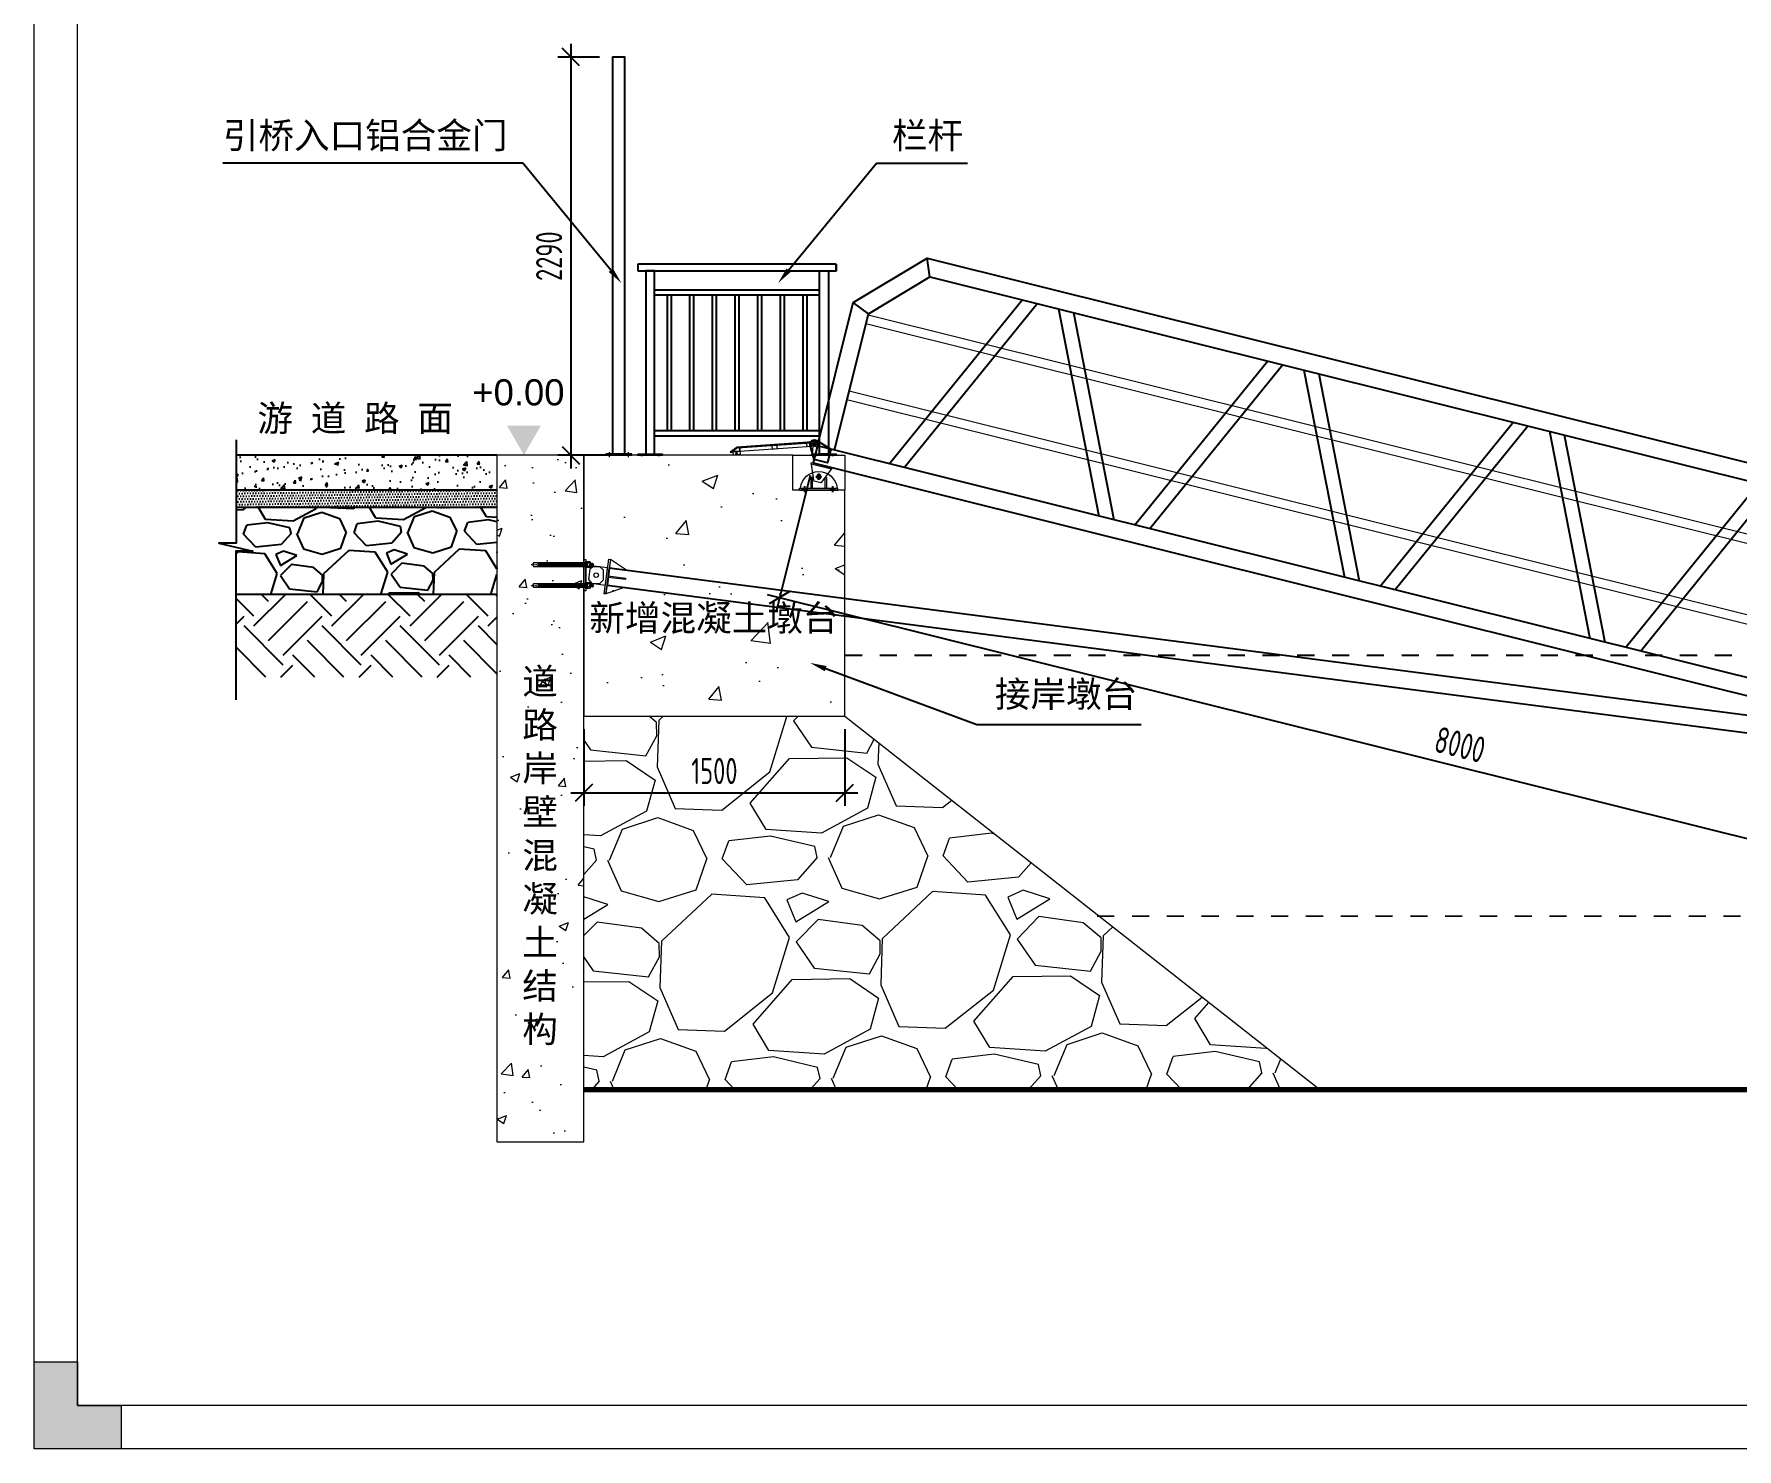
# Model space of a CAD drawing. Header units: millimetres. Extents: x 136606 to 1229059, y 82794 to 127566.
# Drawn here: x 810383 to 820173, y 112180 to 120315 of the extents above; entities that cross this region are included whole.
import ezdxf
from ezdxf import colors
from ezdxf.entities.mleader import LeaderData, LeaderLine
from ezdxf.math import Vec2, Vec3

# ---------------------------------------------------------------- set-up
doc = ezdxf.new("R2010")
doc.units = ezdxf.units.MM
for name, pattern in [('CENTER', [0.6, 0.375, -0.075, 0.075, -0.075]), ('CENTER2', [28.575, 19.05, -3.175, 3.175, -3.175]), ('DASHDOT2', [12.7, 6.35, -3.175, 0, -3.175]), ('HIDDEN', [9.525, 6.35, -3.175])]:
    doc.linetypes.add(name, pattern=pattern)
for name, color, linetype, lineweight in [('dim', 6, 'Continuous', 13), ('screw', 33, 'Continuous', 13), ('加强板', 140, 'Continuous', 18), ('图框', 7, 'Continuous', 13), ('型材', 7, 'Continuous', 15), ('文本', 3, 'Continuous', 13), ('结构', 4, 'Continuous', 18), ('虚线', 1, 'CENTER2', 0), ('铝斜撑', 241, 'Continuous', 9)]:
    doc.layers.add(name, color=color, linetype=linetype, lineweight=lineweight)
for name, color, linetype in [('lev', 6, 'Continuous'), ('方管', 100, 'Continuous'), ('粗实线', 7, 'Continuous'), ('铝横梁', 220, 'Continuous'), ('铝通', 4, 'Continuous')]:
    doc.layers.add(name, color=color, linetype=linetype)
doc.styles.add('Arial', font='arial.ttf')
doc.styles.add('hztxt', font='ros1.shx', dxfattribs={"width": 0.8, "bigfont": 'hztxt.shx'})
doc.styles.get("Standard").update_dxf_attribs({"font": 'arial.ttf'})
doc.styles.add('TEXT25', font='arial.ttf', dxfattribs={"height": 0.2})
doc.dimstyles.new('DIM-50', dxfattribs={"dimscale": 50, "dimtxt": 3, "dimasz": 2, "dimexe": 1.5, "dimexo": 1.5, "dimgap": 1, "dimtad": 1, "dimdec": 1, "dimdsep": 46, "dimtxsty": 'hztxt', "dimblk": 'OBLIQUE', "dimcen": 0, "dimdle": 1.5, "dimclrd": 9, "dimclre": 9, "dimclrt": 2, "dimadec": 1, "dimazin": 0, "dimtfac": 1, "dimtdec": 1, "dimtix": 1, "dimtmove": 2, "dimatfit": 3, "dimldrblk": 'OBLIQUE', "dimfxl": 15, "dimtolj": 1, "dimtzin": 0, "dimarcsym": 1})

# ---------------------------------------------------------------- blocks, each defined once
blk = doc.blocks.new('GW-TK')
at = {"layer": '图框', "linetype": 'Continuous', "lineweight": 0}
h = blk.add_hatch(color=256, dxfattribs=at)
h.dxf.hatch_style = 1
h.paths.add_polyline_path([(927193.56, 464418.01), (927193.56, 464423.01), (927188.55, 464423.01), (927188.55, 464428.01), (927183.55, 464428.01), (927183.55, 464418.01)])
at = {"layer": '图框'}
for points in [[(927183.55, 464715.01), (927603.55, 464715.01), (927603.55, 464418.01), (927183.55, 464418.01)], [(927188.55, 464710.01), (927598.55, 464710.01), (927598.55, 464423.01), (927188.55, 464423.01)]]:
    blk.add_lwpolyline(points, close=True, dxfattribs=at)
at = {"layer": '图框', "linetype": 'Continuous', "lineweight": 0}
blk.add_lwpolyline([(927188.55, 464428.01), (927188.55, 464423.01), (927193.56, 464423.01), (927193.56, 464418.01), (927183.55, 464418.01), (927183.55, 464428.01)], close=True, dxfattribs=at)
blk = doc.blocks.new('JAGZZ')
at = {"color": 1, "linetype": 'CENTER2', "ltscale": 0.2}
for p, q in [((524707.1, 12988.9), (524707.1, 13024.1)), ((524616.1, 12929.5), (524616.1, 12941.5)), ((524627.1, 12917.9), (524627.1, 12953.1)), ((524638.1, 12929.5), (524638.1, 12941.5)), ((524724.7, 13006.5), (524689.4, 13006.5)), ((524776.1, 12929.5), (524776.1, 12941.5)), ((524787.1, 12917.9), (524787.1, 12953.1)), ((524798.1, 12929.5), (524798.1, 12941.5))]:
    blk.add_line(p, q, dxfattribs=at)
at = {"layer": '结构', "color": 4}
for p, q in [((524597.1, 12929.5), (524597.1, 12941.5)), ((524817.1, 12941.5), (524597.1, 12941.5)), ((524817.1, 12929.5), (524597.1, 12929.5)), ((524817.1, 12929.5), (524817.1, 12941.5))]:
    blk.add_line(p, q, dxfattribs=at)
for points in [[(524670.1, 12941.5), (524670.1, 13001.5), (524662.1, 13001.5), (524662.1, 12941.5)], [(524744.1, 12941.5), (524744.1, 13001.5), (524752.1, 13001.5), (524752.1, 12941.5)]]:
    blk.add_lwpolyline(points, close=True, dxfattribs=at)
at = {"layer": '结构'}
blk.add_circle((524707.1, 13006.5), 13, dxfattribs=at)
at = {"layer": '结构', "color": 4}
blk.add_arc((524707.1, 12931), 105.5, 5.72481, 174.27519, dxfattribs=at)
blk = doc.blocks.new('A$C32F71815')
at = {"layer": '铝斜撑', "linetype": 'Continuous'}
for p, q in [((3, 20), (0, 20)), ((0, 20), (0, 0)), ((40, 0), (0, 0)), ((3, 20), (3, 3)), ((40, 3), (3, 3)), ((40, 0), (40, 3))]:
    blk.add_line(p, q, dxfattribs=at)
blk = doc.blocks.new('A$C42B83C84')
at = {"layer": '图框', "lineweight": 0}
h = blk.add_hatch(dxfattribs=at)
h.set_pattern_fill('ANSI31', color=256, scale=0.5, style=0)
h.set_pattern_definition([(45, (82514.4754, -36464.1272), (-1.122532015, 1.122532015), [])])
edge = h.paths.add_edge_path(flags=17)
edge.add_arc((15, 30), 6.5, 0, 360)
edge = h.paths.add_edge_path()
edge.add_arc((15, 30), 10, 0, 360)
for p, q in [((0, 25), (0, 45)), ((0, 45), (458.1, 45)), ((5, 25), (0, 25)), ((5, 40), (5, 25)), ((456.6, 40), (5, 40)), ((456.6, 40), (497.3, 14.9)), ((458.1, 45), (500, 19.1)), ((461.7, 7), (461.7, 23)), ((466.7, 7), (466.7, 23)), ((497.3, 14.9), (500, 19.1))]:
    blk.add_line(p, q, dxfattribs=at)
for points in [[(29.2, 20), (29.2, 40), (444.2, 40), (444.2, 20)], [(59.2, 40), (59.2, 20), (29.2, 20), (29.2, 40)], [(259.2, 40), (259.2, 20), (229.2, 20), (229.2, 40)]]:
    blk.add_lwpolyline(points, close=True, dxfattribs=at)
blk.add_lwpolyline([(444.2, 20), (444.2, 10, 0.414214), (454.2, 0), (474.2, 0, 0.414214), (484.2, 10), (484.2, 20)], format="xyb", dxfattribs=at)
blk.add_lwpolyline([(458.2, 0), (458.2, 7), (470.2, 7), (470.2, 0)], dxfattribs=at)
for radius in [10, 6.5]:
    blk.add_circle((15, 30), radius, dxfattribs=at)
blk.add_blockref('A$C32F71815', (444.2, 20), dxfattribs=at)
blk = doc.blocks.new('*U1288')
at = {"layer": '虚线', "const_width": 10}
blk.add_lwpolyline([(-50, 0), (50, 0)], dxfattribs=at)
blk = doc.blocks.new('*U1289')
at = {"color": 0, "linetype": 'ByBlock', "lineweight": -2, "transparency": 16777216}
for p in [(0, 0), (200, 0), (400, 0), (600, 0), (800, 0), (1000, 0), (1200, 0), (1400, 0), (1600, 0), (1800, 0), (2000, 0), (2200, 0), (2400, 0), (2600, 0), (2800, 0), (3000, 0), (3200, 0), (3400, 0), (3600, 0)]:
    blk.add_blockref('*U1288', p, dxfattribs=at)
blk = doc.blocks.new('EB')
at = {"layer": '加强板'}
blk.add_lwpolyline([(1337537242.4, 365767056.4), (1337537242.4, 365767006.4), (1337537257.4, 365767006.4), (1337537267.4, 365767056.4)], close=True, dxfattribs=at)
at = {"layer": '铝通'}
blk.add_lwpolyline([(1337537285.1, 365767056, 0.668622), (1337537253.6, 365767089.8), (1337537162.4, 365767061.4), (1337537162.4, 365766981.4), (1337537242.4, 365766981.4)], format="xyb", close=True, dxfattribs=at)
blk.add_circle((1337537262.4, 365767066.4), 7, dxfattribs=at)
blk = doc.blocks.new('A$C1CD0366B')
at = {"color": 1, "linetype": 'CENTER', "ltscale": 0.52}
for p, q in [((55.7, 60), (84.3, 60)), ((70, 45.7), (70, 74.3))]:
    blk.add_line(p, q, dxfattribs=at)
blk.add_lwpolyline([(0, 120), (0, 0), (10, 0), (10, 120)], close=True)
blk.add_lwpolyline([(10, 120), (96.7, 83.9, -0.315452), (100, 79.2), (100, 40.8, -0.315452), (96.7, 36.1), (10, 0)], format="xyb")
blk.add_circle((70, 60), 13)
blk = doc.blocks.new('GW-R')
at = {"color": 3, "linetype": 'CENTER2'}
for p, q in [((8398.2, 1959.9), (8368.2, 1959.9)), ((8383.2, 1944.9), (8383.2, 1974.9))]:
    blk.add_line(p, q, dxfattribs=at)
at = {"color": 1, "linetype": 'CENTER', "ltscale": 0.52}
for p, q in [((8368.9, 1959.9), (8397.5, 1959.9)), ((8383.2, 1974.2), (8383.2, 1945.6))]:
    blk.add_line(p, q, dxfattribs=at)
blk.add_lwpolyline([(8443.2, 2034.9), (8323.2, 2034.9), (8323.2, 2024.9), (8443.2, 2024.9)], close=True)
at = {"color": 0}
for points in [[(8360.4, 1941.6), (8323.2, 2024.9)], [(8405.9, 1941.6), (8443.2, 2024.9)]]:
    blk.add_lwpolyline(points, dxfattribs=at)
blk.add_lwpolyline([(8405.9, 1941.6, -0.317501), (8396.5, 1934.9), (8369.9, 1934.9, -0.317501), (8360.4, 1941.6)], format="xyb")
blk.add_circle((8383.2, 1959.9), 9)
blk.add_circle((8383.2, 1959.9), 9)
blk.add_arc((8383.2, 1959.9), 55, 144.99437, 35.00563)
blk = doc.blocks.new('*U1291')
at = {"layer": '型材'}
for points in [[(3900, 315), (-3900, 315), (-3900, 265), (3900, 265)], [(3900, -135), (-3900, -135), (-3900, -185), (3900, -185)]]:
    blk.add_lwpolyline(points, close=True, dxfattribs=at)
at = {"layer": '铝横梁', "color": 6}
for points in [[(-3059.5, 615), (-3573, -485)], [(-2971.2, 615), (-3484.7, -485)], [(-2845.8, 615), (-2332.3, -485)], [(-2757.5, 615), (-2244, -485)], [(-1605.5, 615), (-2119, -485)], [(-1517.2, 615), (-2030.7, -485)], [(-1391.8, 615), (-878.3, -485)], [(-1303.5, 615), (-790, -485)], [(-151.5, 615), (-665, -485)], [(-63.2, 615), (-576.7, -485)], [(62.2, 615), (575.7, -485)], [(150.5, 615), (664, -485)], [(1302.5, 615), (789, -485)], [(1390.8, 615), (877.3, -485)], [(1516.2, 615), (2029.7, -485)], [(1604.5, 615), (2118, -485)], [(2756.5, 615), (2243, -485)], [(2844.8, 615), (2331.3, -485)], [(2970.2, 615), (3483.7, -485)], [(3058.5, 615), (3572, -485)]]:
    blk.add_lwpolyline(points, dxfattribs=at)
at = {"layer": '铝通', "color": 4}
for points in [[(-4000, -485), (-4000, 365), (-3650, 715), (3650, 715), (4000, 365), (4000, -485)], [(-3608.6, 615), (-3650, 715)], [(3650, 715), (3608.6, 615)], [(-3900, -485), (-3900, 323.6), (-3608.6, 615), (3608.6, 615), (3900, 323.6), (3900, -485)], [(-3900, 323.6), (-4000, 365)], [(3900, 323.6), (4000, 365)], [(4000, -485), (-4000, -485), (-4000, -585), (4000, -585), (4000, -485)]]:
    blk.add_lwpolyline(points, dxfattribs=at)
at = {"xscale": -1}
blk.add_blockref('GW-R', (12333.2, -2619.9), dxfattribs=at)
at = {"layer": '图框', "xscale": -1, "rotation": 90}
blk.add_blockref('A$C1CD0366B', (-3890, -585), dxfattribs=at)
at = {"layer": '型材', "color": 22, "xscale": -1}
blk.add_blockref('EB', (1337533242.4, -365767546.4), dxfattribs=at)
at = {"layer": '型材', "color": 22}
blk.add_blockref('EB', (-1337533242.4, -365767546.4), dxfattribs=at)
blk = doc.blocks.new('*U1292')
at = {"color": 0, "linetype": 'ByBlock', "lineweight": -2, "transparency": 16777216}
blk.add_blockref('*U1291', (0, 0), dxfattribs=at)
blk = doc.blocks.new('*U1293')
at = {"layer": '虚线', "const_width": 10}
blk.add_lwpolyline([(-50, 0), (50, 0)], dxfattribs=at)
blk = doc.blocks.new('*U1290')
at = {"color": 0, "linetype": 'ByBlock', "lineweight": -2, "transparency": 16777216}
for p in [(0, 0), (200, 0), (400, 0), (600, 0), (800, 0), (1000, 0), (1200, 0), (1400, 0), (1600, 0), (1800, 0), (2000, 0), (2200, 0), (2400, 0), (2600, 0), (2800, 0), (3000, 0), (3200, 0), (3400, 0), (3600, 0), (3800, 0), (4000, 0), (4200, 0), (4400, 0), (4600, 0), (4800, 0), (5000, 0)]:
    blk.add_blockref('*U1293', p, dxfattribs=at)
blk = doc.blocks.new('_Oblique')
at = {"color": 0, "linetype": 'ByBlock', "lineweight": -2}
blk.add_line((-0.5, -0.5), (0.5, 0.5), dxfattribs=at)
blk = doc.blocks.new('*D1306')
at = {"color": 9, "lineweight": -2, "transparency": 16777216}
blk.add_line((821130.1, 115795.3), (820380.7, 115795.3), dxfattribs=at)
blk.add_arc((823092.4, 115795.3), 2636.7, 165.97915, 180, dxfattribs=at)
at = {"layer": 'Defpoints', "color": 0, "transparency": 16777216}
for p in [(814863.1, 117850.3, 0), (820490.7, 116223.5), (822625.4, 115911.9, 0), (821205.1, 115795.3), (825205.2, 115795.3)]:
    blk.add_point(p, dxfattribs=at)
at = {"color": 9, "lineweight": -2, "transparency": 16777216, "xscale": 100, "yscale": 100, "zscale": 100}
for p, rotation in [((820534.3, 116434.1), 75.97915419831747), ((820455.7, 115795.3), 269.9999999999999)]:
    blk.add_blockref('_Oblique', p, dxfattribs=dict(at, rotation=rotation))
at = {"color": 2, "transparency": 16777216, "insert": (820351.4, 116132.4), "char_height": 150, "attachment_point": 5, "rotation": 82.98958, "style": 'hztxt'}
blk.add_mtext('\\A1;14.0°', dxfattribs=at)
blk = doc.blocks.new('*D1310')
at = {"color": 9, "lineweight": -2, "transparency": 16777216}
for p, q in [((814844.9, 117777.5), (814651.8, 117003)), ((814597.2, 117093.9), (822505.1, 115122.3)), ((822607.3, 115842.1), (822414.2, 115067.7))]:
    blk.add_line(p, q, dxfattribs=at)
at = {"layer": 'Defpoints', "color": 0, "transparency": 16777216}
for p in [(814863.1, 117850.3, 0), (822625.4, 115914.9, 0), (822432.3, 115140.4)]:
    blk.add_point(p, dxfattribs=at)
at = {"color": 9, "lineweight": -2, "transparency": 16777216, "xscale": 100, "yscale": 100, "zscale": 100}
for p, rotation in [((814670, 117075.8), 166.0000000000001), ((822432.3, 115140.4), 346.0000000000001)]:
    blk.add_blockref('_Oblique', p, dxfattribs=dict(at, rotation=rotation))
at = {"color": 2, "transparency": 16777216, "insert": (818581.4, 116229.4), "char_height": 150, "attachment_point": 5, "rotation": 346, "style": 'hztxt'}
blk.add_mtext('\\A1;8000', dxfattribs=at)
blk = doc.blocks.new('*D1481')
at = {"color": 9, "lineweight": -2, "transparency": 16777216}
for p, q in [((813544.6, 122744.4), (813544.6, 122304.3)), ((815044.6, 122744.4), (815044.6, 122304.3)), ((813469.6, 122379.3), (815119.6, 122379.3))]:
    blk.add_line(p, q, dxfattribs=at)
at = {"layer": 'Defpoints', "color": 0, "transparency": 16777216}
for p in [(813544.6, 122819.4, 0), (815044.6, 122819.4, 0), (815044.6, 122379.3)]:
    blk.add_point(p, dxfattribs=at)
at = {"color": 9, "lineweight": -2, "transparency": 16777216, "xscale": 100, "yscale": 100, "zscale": 100, "rotation": 180}
blk.add_blockref('_Oblique', (813544.6, 122379.3), dxfattribs=at)
at = {"color": 9, "lineweight": -2, "transparency": 16777216, "xscale": 100, "yscale": 100, "zscale": 100}
blk.add_blockref('_Oblique', (815044.6, 122379.3), dxfattribs=at)
at = {"color": 2, "transparency": 16777216, "insert": (814294.6, 122504.3), "char_height": 150, "attachment_point": 5, "style": 'hztxt'}
blk.add_mtext('\\A1;1500', dxfattribs=at)
blk = doc.blocks.new('*U1485')
at = {"layer": '加强板', "color": 3}
for points in [[(-5750, 100), (-5750, 50), (-5650, 50), (-5750, 100)], [(-5750, 4), (-5650, 4), (-5650, -4), (-5750, -4)], [(-5750, -100), (-5750, -50), (-5650, -50), (-5750, -100)]]:
    blk.add_lwpolyline(points, dxfattribs=at)
blk.add_lwpolyline([(-5840, 50), (-5860, 30), (-5860, -30), (-5840, -50), (-5760, -50), (-5760, 50)], close=True, dxfattribs=at)
blk.add_circle((-5820, 0), 13, dxfattribs=at)
at = {"layer": '粗实线', "color": 4}
blk.add_lwpolyline([(-5750, 50), (-5750, -50), (5750, -50), (5750, 50)], close=True, dxfattribs=at)
at = {"layer": '结构', "color": 6}
blk.add_lwpolyline([(-5760, -100), (-5760, 100), (-5750, 100), (-5750, -100), (-5760, -100)], dxfattribs=at)
blk = doc.blocks.new('*U1486')
at = {"color": 0, "linetype": 'ByBlock', "lineweight": -2, "transparency": 16777216}
blk.add_blockref('*U1485', (0, 0), dxfattribs=at)
blk = doc.blocks.new('*U1487')
at = {"layer": 'screw'}
for p, q in [((-16.3, 157.1), (-16.3, 144.3)), ((-12.2, 159.6), (12.2, 159.6)), ((-12.2, 141.8), (12.2, 141.8)), ((-6.3, 174.2), (-9.4, 172.8)), ((-9.4, 172.8), (-6.3, 171.1)), ((-9.4, 172.8), (9.4, 171.5)), ((-6.3, 171.1), (-9.4, 169.6)), ((-9.4, 169.6), (-6.3, 168)), ((-9.4, 169.6), (9.4, 168.4)), ((-6.3, 168), (-9.4, 166.5)), ((-9.4, 166.5), (-6.3, 164.8)), ((-9.4, 166.5), (9.4, 165.3)), ((-6.3, 164.8), (-9.4, 163.4)), ((-9.4, 163.4), (-6.3, 161.7)), ((-9.4, 163.4), (9.4, 162.1)), ((-6.3, 161.7), (-9.4, 160.2)), ((-9.4, 160.2), (-8.1, 159.6)), ((-9.4, 160.2), (0.8, 159.6)), ((9.4, 124.3), (-9.4, 125.6)), ((9.4, 121.2), (-9.4, 122.4)), ((9.4, 118.1), (-9.4, 119.3)), ((9.4, 114.9), (-9.4, 116.2)), ((9.4, 111.8), (-9.4, 113)), ((9.4, 108.6), (-9.4, 109.9)), ((9.4, 105.5), (-9.4, 106.8)), ((9.4, 102.4), (-9.4, 103.6)), ((9.4, 99.2), (-9.4, 100.5)), ((-6.6, 133), (-9.2, 131.8)), ((-9.2, 131.8), (-6.1, 130.2)), ((9.6, 130.6), (-9.2, 131.8)), ((9.6, 127.5), (-9.2, 128.7)), ((-8.2, 157.1), (-8.2, 144.3)), ((-7.2, 173.8), (-7.2, 175.9)), ((-6.3, 174.2), (6.3, 173.3)), ((-6.3, 171.1), (6.3, 170.2)), ((-6.3, 171.1), (6.3, 170.2)), ((-6.3, 168), (6.3, 167.1)), ((-6.3, 164.8), (6.3, 163.9)), ((-6.3, 164.8), (6.3, 163.9)), ((-6.3, 161.7), (6.3, 160.8)), ((-6.3, 161.7), (6.3, 160.8)), ((-6.1, 130.2), (6.5, 129.3)), ((5.4, 176.9), (-5.4, 176.9)), ((-3.6, 174.1), (-3.6, 175.9)), ((-2.5, 133), (6.5, 132.4)), ((-0.4, 141.8), (-2.2, 137)), ((2.2, 141.8), (0.4, 137)), ((3.6, 173.5), (3.6, 175.9)), ((6.3, 173.3), (9.4, 171.5)), ((9.4, 171.5), (6.3, 170.2)), ((6.3, 170.2), (9.4, 168.4)), ((9.4, 168.4), (6.3, 167.1)), ((6.3, 167.1), (9.4, 165.3)), ((9.4, 165.3), (6.3, 163.9)), ((6.3, 163.9), (9.4, 162.1)), ((9.4, 162.1), (6.3, 160.8)), ((6.3, 160.8), (8.4, 159.6)), ((8, 133), (6.5, 132.4)), ((6.5, 132.4), (9.6, 130.6)), ((9.6, 130.6), (6.5, 129.3)), ((7.2, 172.8), (7.2, 175.9)), ((8.2, 157.1), (8.2, 144.3)), ((16.3, 157.1), (16.3, 144.3)), ((9.4, 96.1), (-9.4, 97.3)), ((9.4, 93), (-9.4, 94.2)), ((9.4, 89.8), (-9.4, 91.1)), ((9.4, 86.7), (-9.4, 87.9)), ((9.4, 83.5), (-9.4, 84.8)), ((9.4, 80.4), (-9.4, 81.7)), ((9.4, 77.3), (-9.4, 78.5)), ((9.4, 74.1), (-9.4, 75.4)), ((9.4, 71), (-9.4, 72.2)), ((9.4, 67.9), (-9.4, 69.1)), ((9.4, 64.7), (-9.4, 66)), ((9.4, 61.6), (-9.4, 62.8)), ((9.4, 58.4), (-9.4, 59.7)), ((9.4, 55.3), (-9.4, 56.6)), ((9.4, 52.2), (-9.4, 53.4)), ((9.4, 49), (-9.4, 50.3)), ((9.4, 45.9), (-9.4, 47.1)), ((9.4, 42.8), (-9.4, 44)), ((9.4, 39.6), (-9.4, 40.9)), ((9.4, 36.5), (-9.4, 37.7)), ((9.4, 33.4), (-9.4, 34.6)), ((9.4, 30.2), (-9.4, 31.5)), ((9.4, 27.1), (-9.4, 28.3)), ((9.4, 23.9), (-9.4, 25.2)), ((9.4, 20.8), (-9.4, 22)), ((9.4, 17.7), (-9.4, 18.9)), ((9.4, 14.5), (-9.4, 15.8)), ((9.4, 11.4), (-9.4, 12.6)), ((9.4, 8.3), (-9.4, 9.5)), ((9.4, 5.1), (-9.4, 6.4)), ((9.4, 2), (-9.4, 3.2)), ((9.4, -1.2), (-9.4, 0.1)), ((-6.3, 17.2), (6.3, 16.3)), ((9.4, -4.3), (-9.4, -3)), ((9.4, -7.4), (-9.4, -6.2)), ((9.4, -10.6), (-9.4, -9.3)), ((9.4, -13.7), (-9.4, -12.5)), ((-6.3, -14.1), (-9.4, -15.6)), ((9.4, -16.8), (-9.4, -15.6)), ((9.4, -20), (-9.4, -18.7)), ((9.4, -23.1), (-9.4, -21.9)), ((9.4, -26.3), (-9.4, -25)), ((9.4, -29.4), (-9.4, -28.1)), ((9.4, -32.5), (-9.4, -31.3)), ((9.4, -35.7), (-9.4, -34.4)), ((9.4, -38.8), (-9.4, -37.6)), ((9.4, -41.9), (-9.4, -40.7)), ((9.4, -45.1), (-9.4, -43.8)), ((9.4, -48.2), (-9.4, -47)), ((9.4, -51.4), (-9.4, -50.1)), ((9.4, -54.5), (-9.4, -53.2)), ((9.4, -57.6), (-9.4, -56.4)), ((9.4, -60.8), (-9.4, -59.5)), ((9.4, -63.9), (-9.4, -62.7)), ((9.4, -67), (-9.4, -65.8)), ((9.4, -70.2), (-9.4, -68.9)), ((9.4, -73.3), (-9.4, -72.1)), ((9.4, -76.5), (-9.4, -75.2)), ((9.4, -79.6), (-9.4, -78.3)), ((9.4, -82.7), (-9.4, -81.5)), ((9.4, -85.9), (-9.4, -84.6)), ((9.4, -89), (-9.4, -87.8)), ((9.4, -92.1), (-9.4, -90.9)), ((9.4, -95.3), (-9.4, -94)), ((9.4, -98.4), (-9.4, -97.2)), ((-6.3, -14.1), (6.3, -15)), ((9.4, -101.6), (-9.4, -100.3)), ((9.4, -104.7), (-9.4, -103.4)), ((9.4, -107.8), (-9.4, -106.6)), ((9.4, -111), (-9.4, -109.7)), ((9.4, -114.1), (-9.4, -112.9)), ((9.4, -117.2), (-9.4, -116)), ((9.4, -120.4), (-9.4, -119.1)), ((9.4, -123.5), (-9.4, -122.3)), ((9.4, -126.6), (-9.4, -125.4)), ((9.4, -129.8), (-9.4, -128.5)), ((9.4, -132.9), (-9.4, -131.7)), ((9.4, -136.1), (-9.4, -134.8)), ((-6.3, -136.5), (-9.4, -138)), ((-9.4, -138), (-6.3, -139.6)), ((-3.8, -138.3), (-9.4, -138)), ((-6.3, -139.6), (-9.4, -141.1)), ((-9.4, -141.1), (-7, -142.4)), ((-6.4, -141.3), (-9.4, -141.1)), ((-7.4, -143.3), (-9.4, -144.2)), ((-9.4, -144.2), (-8.1, -144.9)), ((-7.9, -144.3), (-9.4, -144.2)), ((-8.7, -147), (-9.4, -147.4)), ((-9.4, -147.4), (-8.8, -147.7)), ((-8.8, -147.4), (-9.4, -147.4)), ((-6.3, -136.5), (6.3, -137.4)), ((-6.3, -139.6), (-5.2, -139.7)), ((-6.3, -139.6), (-5.2, -139.7)), ((9.4, -139.2), (4.5, -138.9)), ((5.9, -140.5), (6.3, -140.5)), ((5.9, -140.5), (6.3, -140.5)), ((5.9, -140.5), (6.3, -140.5)), ((5.9, -140.5), (6.3, -140.5)), ((5.9, -140.5), (6.3, -140.5)), ((6.3, -137.4), (9.4, -139.2)), ((9.4, -139.2), (6.3, -140.5)), ((6.3, -140.5), (9.4, -142.3)), ((9.4, -142.3), (6.9, -142.2)), ((9.4, -142.3), (7.4, -143.2)), ((8, -144.6), (9.4, -145.5)), ((9.4, -145.5), (8.2, -145.4)), ((9.4, -145.5), (8.4, -145.9)), ((9, -148.3), (9.4, -148.6)), ((9.4, -148.6), (9, -148.8)), ((9.4, -148.6), (9, -148.6))]:
    blk.add_line(p, q, dxfattribs=at)
at = {"layer": 'screw', "color": 1, "linetype": 'DASHDOT2'}
blk.add_line((0, -180.4), (0, 180.4), dxfattribs=at)
at = {"layer": 'screw'}
for points in [[(18.8, 137), (18.8, 133), (-18.8, 133), (-18.8, 137)], [(14.7, 141.8), (-14.7, 141.8), (-14.7, 137), (14.7, 137)]]:
    blk.add_lwpolyline(points, close=True, dxfattribs=at)
for points in [[(-16.3, 157.1, -0.612824), (-8.2, 157.1, -0.305874), (8.2, 157.1, -0.612824), (16.3, 157.1)], [(-16.3, 144.3, 0.612824), (-8.2, 144.3, 0.305874), (8.2, 144.3, 0.612824), (16.3, 144.3)], [(7.2, 175.9, 0.516475), (3.6, 175.9, 0.258238), (-3.6, 175.9, 0.516475), (-7.2, 175.9)]]:
    blk.add_lwpolyline(points, format="xyb", dxfattribs=at)
blk.add_lwpolyline([(-9.9, 133), (-9.9, -167.4), (0, -173.1), (9.9, -167.4), (9.9, 133)], dxfattribs=at)
blk = doc.blocks.new('*U1488')
at = {"color": 0, "linetype": 'ByBlock', "lineweight": -2, "transparency": 16777216}
for p in [(0, 0), (120, 0)]:
    blk.add_blockref('*U1487', p, dxfattribs=at)
blk = doc.blocks.new('*U1483')
blk.add_line((106.7, 0.7), (106.7, -0.7))
at = {"layer": '加强板', "color": 3}
blk.add_lwpolyline([(186.7, 50), (206.7, 30), (206.7, -30), (186.7, -50), (106.7, -50), (106.7, 50)], close=True, dxfattribs=at)
blk.add_circle((166.7, 0), 13, dxfattribs=at)
at = {"layer": '结构', "color": 6}
blk.add_lwpolyline([(96.7, 90), (106.7, 90), (106.7, -90), (96.7, -90)], close=True, dxfattribs=at)
at = {"layer": '虚线', "color": 1, "linetype": 'CENTER', "ltscale": 10}
for points in [[(91.7, 60), (111.7, 60)], [(91.7, -60), (111.7, -60)]]:
    blk.add_lwpolyline(points, dxfattribs=at)
for points in [[(106.7, 49), (106.7, 71), (96.7, 71), (96.7, 49)], [(106.7, -49), (106.7, -71), (96.7, -71), (96.7, -49)]]:
    blk.add_lwpolyline(points, close=True, dxfattribs=at)
at = {"rotation": 270}
blk.add_blockref('*U1488', (-26.3, 60), dxfattribs=at)
blk = doc.blocks.new('*U1484')
at = {"color": 0, "linetype": 'ByBlock', "lineweight": -2, "transparency": 16777216}
blk.add_blockref('*U1483', (0, 0), dxfattribs=at)
blk = doc.blocks.new('*U1785')
at = {"layer": '加强板'}
blk.add_lwpolyline([(75, -4), (-75, -4), (-75, 4), (75, 4), (75, -4)], dxfattribs=at)
at = {"layer": '虚线', "color": 1, "linetype": 'HIDDEN', "ltscale": 10}
for points in [[(-62, 4), (-62, -4)], [(-55, 14), (-55, -14)], [(-48, 4), (-48, -4)], [(48, 4), (48, -4)], [(55, 14), (55, -14)], [(62, 4), (62, -4)]]:
    blk.add_lwpolyline(points, dxfattribs=at)
blk = doc.blocks.new('*U1786')
at = {"layer": '方管', "color": 0, "linetype": 'ByBlock', "lineweight": -2, "transparency": 16777216}
blk.add_blockref('*U1785', (0, 0), dxfattribs=at)
blk = doc.blocks.new('*U1781')
at = {"layer": '铝通'}
blk.add_lwpolyline([(35, -1132), (-35, -1132), (-35, 1150), (35, 1150)], close=True, dxfattribs=at)
at = {"layer": '方管'}
blk.add_blockref('*U1786', (0, -1136), dxfattribs=at)
blk = doc.blocks.new('*U1782')
at = {"color": 0, "linetype": 'ByBlock', "lineweight": -2, "transparency": 16777216}
blk.add_blockref('*U1781', (0, 0), dxfattribs=at)
blk = doc.blocks.new('*D1787')
at = {"color": 9, "lineweight": -2, "transparency": 16777216}
for p, q in [((813469.3, 120258.3), (813469.3, 117818.3)), ((813634.6, 120183.3), (813394.3, 120183.3)), ((813734.6, 117893.3), (813394.3, 117893.3))]:
    blk.add_line(p, q, dxfattribs=at)
at = {"layer": 'Defpoints', "color": 0, "transparency": 16777216}
for p in [(813709.6, 120183.3, 0), (813469.3, 117893.3), (813809.6, 117893.3, 0)]:
    blk.add_point(p, dxfattribs=at)
at = {"color": 9, "lineweight": -2, "transparency": 16777216, "xscale": 100, "yscale": 100, "zscale": 100}
for p, rotation in [((813469.3, 120183.3), 90), ((813469.3, 117893.3), 270)]:
    blk.add_blockref('_Oblique', p, dxfattribs=dict(at, rotation=rotation))
at = {"color": 2, "transparency": 16777216, "insert": (813344.3, 119038.3), "char_height": 150, "attachment_point": 5, "rotation": 90, "style": 'hztxt'}
blk.add_mtext('\\A1;2290', dxfattribs=at)
blk = doc.blocks.new('*U1783')
at = {"color": 1}
for p, q in [((475, 402.5), (-475.1, 402.5)), ((475, 372.5), (-475.1, 372.5)), ((475, -407.5), (-475.1, -407.5)), ((475, -437.5), (-475.1, -437.5))]:
    blk.add_line(p, q, dxfattribs=at)
at = {"color": 4}
for points in [[(-377.5, -407.5), (-377.5, 372.5), (-402.5, 372.5), (-402.5, -407.5)], [(-247.5, -407.5), (-247.5, 372.5), (-272.5, 372.5), (-272.5, -407.5)], [(-117.5, -407.5), (-117.5, 372.5), (-142.5, 372.5), (-142.5, -407.5)], [(12.5, -407.5), (12.5, 372.5), (-12.5, 372.5), (-12.5, -407.5)], [(142.5, -407.5), (142.5, 372.5), (117.5, 372.5), (117.5, -407.5)], [(272.5, -407.5), (272.5, 372.5), (247.5, 372.5), (247.5, -407.5)], [(402.5, -407.5), (402.5, 372.5), (377.5, 372.5), (377.5, -407.5)]]:
    blk.add_lwpolyline(points, dxfattribs=at)
at = {"color": 7}
for points in [[(-570, -541.5), (-430, -541.5), (-430, -547.5), (-570, -547.5), (-570, -541.5)], [(-556, -541.5), (-556, -547.5)], [(-549, -536.5), (-549, -552.5)], [(-542, -541.5), (-542, -547.5)], [(-458, -541.5), (-458, -547.5)], [(-451, -536.5), (-451, -552.5)], [(-444, -541.5), (-444, -547.5)], [(430, -541.5), (570, -541.5), (570, -547.5), (430, -547.5), (430, -541.5)], [(444, -541.5), (444, -547.5)], [(451, -536.5), (451, -552.5)], [(458, -541.5), (458, -547.5)], [(542, -541.5), (542, -547.5)], [(549, -536.5), (549, -552.5)], [(556, -541.5), (556, -547.5)]]:
    blk.add_lwpolyline(points, dxfattribs=at)
at = {"layer": '方管', "color": 2}
for p, q in [((570, 552.5), (-570, 552.5)), ((-570, 552.5), (-570, 512.5)), ((-570, 512.5), (570, 512.5))]:
    blk.add_line(p, q, dxfattribs=at)
at = {"layer": '方管', "color": 3}
for points in [[(-475, 512.5), (-525, 512.5), (-525, -541.5), (-475, -541.5)], [(475, -541.5), (475, 512.5), (525, 512.5), (525, -541.5)]]:
    blk.add_lwpolyline(points, close=True, dxfattribs=at)
at = {"layer": '方管', "color": 2}
blk.add_lwpolyline([(570, 552.5), (570, 512.5)], close=True, dxfattribs=at)
blk = doc.blocks.new('*U1784')
at = {"color": 0, "linetype": 'ByBlock', "lineweight": -2, "transparency": 16777216}
blk.add_blockref('*U1783', (0, 0), dxfattribs=at)
blk = doc.blocks.new('anbijego')
h = blk.add_hatch()
h.set_pattern_fill('AR-CONC', color=252, angle=0.713927)
h.paths.add_polyline_path([(811544.68, 124319.4), (811544.68, 124119.4), (813044.65, 124119.4), (813044.65, 124319.4)])
h = blk.add_hatch()
h.set_pattern_fill('DOTS', color=252, scale=10, angle=0.713927)
h.paths.add_polyline_path([(813044.65, 124019.4), (813044.65, 124119.4), (811544.68, 124119.4), (811544.68, 124019.4)])
h = blk.add_hatch()
h.set_pattern_fill('GRAVEL', color=252, scale=25, angle=0.71392743)
h.paths.add_polyline_path([(811544.68, 124019.4), (811544.68, 123519.4), (813044.65, 123519.4), (813044.65, 124019.4)])
h = blk.add_hatch()
h.set_pattern_fill('EARTH', color=252, scale=50, angle=45)
h.paths.add_polyline_path([(811544.68, 123519.4), (811544.68, 123044.68), (813044.65, 123044.68), (813044.65, 123519.4)])
at = {"layer": '结构'}
h = blk.add_hatch(dxfattribs=at)
h.set_pattern_fill('AR-CONC', color=252, scale=3, angle=0.713927)
h.set_pattern_definition([(50.71393, (820.1, -6e-11), (547.10738, -41.00345), [57.15, -628.65]), (355.71393, (820.1, -6e-11), (-112.8638, 571.80864), [45.72, -502.92175]), (101.16537, (865.7, -3.4), (434.2436, 530.80516), [48.57003, -534.27073]), (46.89813, (818.2, 152.4), (814.74554, -115.9842), [85.725, -942.975]), (97.34949, (886.1, 142.7), (702.9083, 751.09496), [72.8551, -801.4068]), (351.89808, (818.2, 152.4), (702.9083, 751.095), [68.5799, -754.3792]), (21.71393, (894.9, 115.24), (458.63056, -301.1044), [57.15, -628.65]), (326.71393, (894.9, 115.24), (178.5067, 554.83117), [45.72, -502.92]), (72.16537, (933.1, 90.15), (637.13727, 253.72677), [48.57003, -534.2698]), (38.213927, (820.11, -6e-11), (6.104407, 253.760877), [0, -496.824, 0, -510.54, 0, -504.825]), (8.213927, (820.1, -6e-11), (196.69866, 303.016125), [0, -291.084, 0, -485.394, 0, -192.405]), (328.213927, (650.2, -2.12), (406.95435, -12.116496), [0, -190.5, 0, -594.36, 0, -788.67]), (318.213927, (574, -3.07), (443.4026, 81.81065), [0, -247.65, 0, -394.716, 0, -560.07])])
h.paths.add_polyline_path([(813544.65, 124319.4), (813044.65, 124319.4), (813044.65, 120372.48), (813544.65, 120372.48)])
h = blk.add_hatch(dxfattribs=at)
h.set_pattern_fill('AR-CONC', color=252, scale=5, angle=0.713927)
h.set_pattern_definition([(50.71393, (4344.3, 674.2), (911.84564, -68.3391), [95.25, -1047.75]), (355.71393, (4344.3, 674.2), (-188.1063, 953.0144), [76.2, -838.2029]), (101.16537, (4420.3, 668.5), (723.7393, 884.6753), [80.95, -890.4512]), (46.89813, (4341.1, 928.2), (1357.9092, -193.307), [142.875, -1571.625]), (97.34949, (4454.3, 912.1), (1171.5138, 1251.825), [121.425, -1335.678]), (351.89808, (4341.1, 928.2), (1171.5138, 1251.825), [114.2998, -1257.2987]), (21.71393, (4468.9, 866.3), (764.38426, -501.8407), [95.25, -1047.75]), (326.71393, (4468.9, 866.3), (297.5112, 924.7186), [76.2, -838.2]), (72.16537, (4532.6, 824.5), (1061.8954, 422.878), [80.95, -890.4497]), (38.213927, (4344.27, 674.23), (10.17401, 422.9348), [0, -828.04, 0, -850.9, 0, -841.375]), (8.21393, (4344.27, 674.23), (327.8311, 505.02687), [0, -485.14, 0, -808.99, 0, -320.675]), (328.213927, (4061.08, 670.7), (678.25725, -20.19416), [0, -317.5, 0, -990.6, 0, -1314.45]), (318.21393, (3934.1, 669.1), (739.00433, 136.3511), [0, -412.75, 0, -657.86, 0, -933.45])])
h.paths.add_polyline_path([(815044.65, 124119.4), (814744.65, 124119.4), (814744.65, 124319.4), (813544.65, 124319.4), (813544.65, 122819.42), (815044.65, 122819.42)])
h = blk.add_hatch(dxfattribs=at)
h.set_pattern_fill('GRAVEL', color=252, scale=50, angle=0.71392743)
h.paths.add_polyline_path([(817775.76, 120672.48), (815044.65, 122819.42), (813544.65, 122819.42), (813544.65, 120672.48)])
at = {"color": 252, "elevation": 0}
for points in [[(811544.68, 124408.04), (811544.68, 123814.59), (811445.34, 123814.59), (811640.26, 123768.82), (811543.47, 123768.82), (811543.47, 122913.38)], [(813044.65, 124319.4), (811544.68, 124319.4)], [(813044.65, 124119.4), (811544.68, 124119.4)], [(813044.65, 124019.4), (811544.68, 124019.4)], [(813044.65, 123519.4), (811544.68, 123519.4)]]:
    blk.add_lwpolyline(points, dxfattribs=at)
at = {"layer": '结构', "color": 252, "elevation": 0}
for points in [[(813544.65, 124319.4), (813044.65, 124319.4), (813044.65, 120372.48), (813544.65, 120372.48)], [(815044.65, 124119.4), (814744.65, 124119.4), (814744.65, 124319.4), (815044.65, 124319.4)]]:
    blk.add_lwpolyline(points, close=True, dxfattribs=at)
for points in [[(815044.65, 124119.4), (814744.65, 124119.4), (814744.65, 124319.4), (813544.65, 124319.4), (813544.65, 122819.42), (815044.65, 122819.42), (815044.65, 124119.4)], [(815044.65, 122819.42), (817775.76, 120672.48)]]:
    blk.add_lwpolyline(points, dxfattribs=at)
at = {"layer": '结构', "color": 252, "const_width": 30, "elevation": 0}
blk.add_lwpolyline([(813544.65, 120672.48), (829934.42, 120672.48)], dxfattribs=at)
at = {"layer": '结构', "color": 252, "char_height": 150, "attachment_point": 1}
for s, width, insert in [('{\\fSimSun|b0|i0|c134|p2;游 道 路 面}', 1307.5158, (811667.41, 124607.62, 0)), ('{\\fSimSun|b0|i0|c134|p2;新增混凝土墩台}', 1586.0376, (813575.49, 123459.55, 0)), ('{\\fSimSun|b0|i0|c134|p2;道路岸壁混凝土结构}', 2.5, (813190.03, 123094.72, 0))]:
    blk.add_mtext_dynamic_manual_height_columns(s, width=width, gutter_width=12.5, heights=[0], dxfattribs=dict(at, insert=insert))
dim = blk.add_linear_dim(base=(815044.65, 122379.34), p1=(813544.65, 122819.42, 0), p2=(815044.65, 122819.42, 0), dimstyle='DIM-50')
dim.commit()
dim.dimension.update_dxf_attribs({"geometry": '*D1481', "text_midpoint": (814294.65, 122504.34)})

msp = doc.modelspace()

# ---------------------------------------------------------------- linework, layer by layer
at = {"layer": 'lev'}
msp.add_solid([(813199.6517, 117895.2661, 0.0005), (813102.3968, 118063.7165, 0.0005), (813296.9066, 118063.7165, 0.0005)], dxfattribs=at)

# ---------------------------------------------------------------- block references
at = {"xscale": 50, "yscale": 50, "zscale": 50}
msp.add_blockref('GW-TK', (-45548794.2527, -23108720.093), dxfattribs=at)
at = {"xscale": -1}
msp.add_blockref('*U1782', (813744.6471, 119033.2657, 0.0005), dxfattribs=at)
for name, p, rotation in [('*U1292', (818885.7741, 117450.2183, 0.0005), 346), ('*U1486', (819386.4525, 116457.094, 0.0005), 352.6201301008106)]:
    msp.add_blockref(name, p, dxfattribs=dict(rotation=rotation))
for name, p in [('*U1784', (814424.6471, 118440.7659, 0.0005)), ('anbijego', (0, -6426.1344)), ('*U1484', (813447.9142, 117204.6586, 0.0005)), ('*U1290', (815094.6471, 116743.3047, 0.0005)), ('*U1289', (816544.6471, 115243.3047, 0.0005))]:
    msp.add_blockref(name, p)
at = {"color": 0, "xscale": -1}
msp.add_blockref('JAGZZ', (1339601.7043, 104763.7768, 0.0005), dxfattribs=at)
at = {"layer": '图框', "lineweight": 0, "xscale": -1, "rotation": 4.090126386657875}
msp.add_blockref('A$C42B83C84', (814886.1679, 117928.147, 0.0005), dxfattribs=at)

# ---------------------------------------------------------------- texts
at = {"layer": 'dim', "linetype": 'Continuous', "lineweight": 9, "style": 'TEXT25'}
msp.add_text('+0.00', height=150, dxfattribs=at).set_placement((812902.7737, 118180.5751, 0.0005))
at = {"layer": '文本', "color": 7, "char_height": 150, "style": 'Arial'}
for s, insert, attachment_point in [('{\\fSimSun|b0|i0|c134|p2;引桥入口铝合金门}', (813105.2583, 119807.6419), 3), ('{\\fSimSun|b0|i0|c134|p2;栏杆}', (815315.3773, 119807.6419), 1), ('{\\fSimSun|b0|i0|c134|p2;接岸墩台}', (816725.5445, 116595.7115), 3)]:
    msp.add_mtext_dynamic_manual_height_columns(s, width=2289.27347, gutter_width=4, heights=[0], dxfattribs=dict(at, insert=insert, attachment_point=attachment_point))

# ---------------------------------------------------------------- dimensions: what is measured, and where the dimension line sits
dim = msp.add_linear_dim(base=(813469.3305, 117893.2661), p1=(813709.6471, 120183.2654, 0.0005), p2=(813809.6471, 117893.2661, 0.0005), angle=90, dimstyle='DIM-50')
dim.commit()
dim.dimension.update_dxf_attribs({"geometry": '*D1787', "text_midpoint": (813344.3305, 119038.2657)})
dim = msp.add_aligned_dim(p1=(814863.0669, 117850.2829, 0.0005), p2=(822625.4327, 115914.9077, 0.0005), distance=-798.1888, dimstyle='DIM-50')
dim.commit()
dim.dimension.update_dxf_attribs({"geometry": '*D1310', "text_midpoint": (818581.3907, 116229.403)})
dim = msp.add_angular_dim_2l(base=(820490.713, 116223.5461), line1=((825205.1682, 115795.3047), (821205.1236, 115795.3047)), line2=((814863.0669, 117850.2829, 0.0005), (822625.4327, 115911.9077, 0.0005)), dimstyle='DIM-50')
dim.commit()
dim.dimension.update_dxf_attribs({"geometry": '*D1306', "text_midpoint": (820351.35, 116132.3668)})

# ---------------------------------------------------------------- leaders
ml = msp.add_multileader_mtext('Standard')
ml.set_content('', color=256)
ml.set_leader_properties()
ml.build(insert=Vec2(0, 0))
ml.multileader.update_dxf_attribs({"arrow_head_size": 96})
ctx = ml.context
ctx.base_point, ctx.char_height, ctx.arrow_head_size, ctx.landing_gap_size, ctx.plane_origin = Vec3(811468.0896, 119572.2065), 1.28, 96, 0.64, Vec3(813847.8725, 119341.6517)
ctx.text_align_type = 2
notes = []
notes.append((ctx, [(1, (1, 1, 0), (813193.5837, 119572.2065), (-1, 0), 1724.2141, [(0, [(813760.1202, 118883.5824)], 0, [])])]))
ctx.mtext.insert, ctx.mtext.alignment, ctx.mtext.flow_direction = Vec3(811468.7296, 119572.8465), 3, 5
ml = msp.add_multileader_mtext('Standard')
ml.set_content('', color=256)
ml.set_leader_properties()
ml.build(insert=Vec2(0, 0))
ml.multileader.update_dxf_attribs({"arrow_head_size": 96})
ctx = ml.context
ctx.base_point, ctx.char_height, ctx.arrow_head_size, ctx.landing_gap_size, ctx.plane_origin = Vec3(815749.6786, 119572.2065), 1.28, 96, 0.64, Vec3(814572.7631, 119341.6517)
notes.append((ctx, [(1, (1, 1, 0), (815227.052, 119572.2065), (1, 0), 522.6266, [(0, [(814660.5154, 118883.5824)], 0, [])])]))
ctx.mtext.insert, ctx.mtext.flow_direction = Vec3(815750.3186, 119572.8465), 5
ml = msp.add_multileader_mtext('Standard')
ml.set_content('', color=256)
ml.set_leader_properties()
ml.build(insert=Vec2(0, 0))
ml.multileader.update_dxf_attribs({"arrow_head_size": 96})
ctx = ml.context
ctx.base_point, ctx.char_height, ctx.arrow_head_size, ctx.landing_gap_size, ctx.plane_origin = Vec3(816748.0788, 116346.3919), 1.28, 96, 0.64, Vec3(818366.9236, 115791.9618)
notes.append((ctx, [(0, (1, 1, 0), (815803.5916, 116346.3919), (1, 0), 944.4872, [(0, [(814844.332, 116699.8549)], 0, [])])]))
ctx.mtext.insert, ctx.mtext.flow_direction = Vec3(816748.7188, 116347.0319), 5
for ctx, leaders in notes:
    for number, flags, end, landing, length, lines in leaders:
        leader = LeaderData()
        leader.index, (leader.has_last_leader_line, leader.has_dogleg_vector, leader.attachment_direction) = number, flags
        leader.last_leader_point, leader.dogleg_vector, leader.dogleg_length = Vec3(end), Vec3(landing), length
        for number, points, colour, breaks in lines:
            line = LeaderLine()
            line.index, line.vertices, line.color, line.breaks = number, Vec3.list(points), colors.encode_raw_color(colour), breaks
            leader.lines.append(line)
        ctx.leaders.append(leader)

doc.saveas('drawing.dxf')
